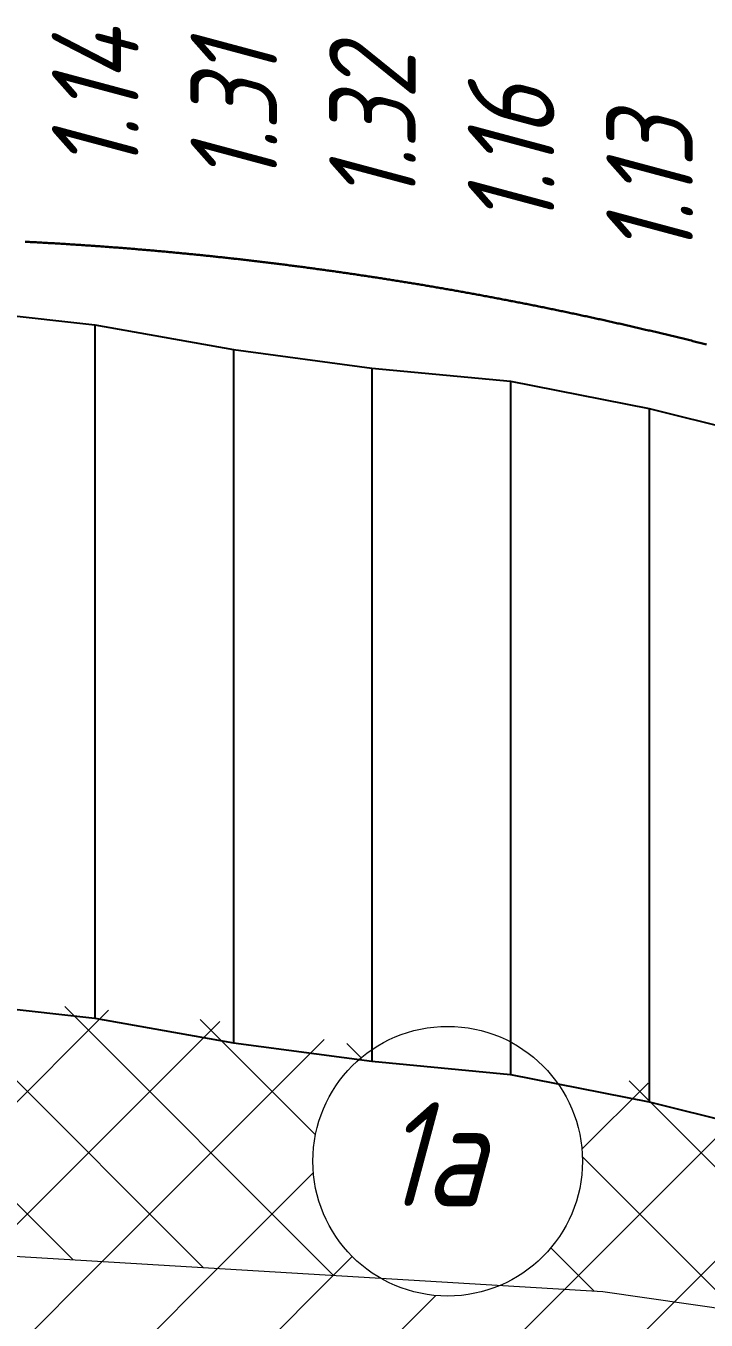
# Model space of a CAD drawing. Extents: x 2172 to 5772, y -842 to -248.
# Drawn here: x 5086.61 to 5106.24, y -411.98 to -374.64 of the extents above; entities that cross this region are included whole.
import ezdxf

# ---------------------------------------------------------------- set-up
doc = ezdxf.new("R2010")
doc.units = 0
doc.header["$MEASUREMENT"] = 0
doc.linetypes.add('CONTI', pattern=[0])
doc.layers.add('геология', color=7, linetype='CONTINUOUS', lineweight=20)
doc.layers.add('КРАСНЫЙ_ПРОФИЛЬ', color=1, linetype='CONTINUOUS', lineweight=30)
doc.layers.add('РАБОЧИЕ_ОТМЕТКИ', color=1, linetype='CONTINUOUS')
doc.layers.add('ЧЕРНЫЙ_ПРОФИЛЬ', color=7, linetype='CONTINUOUS')
doc.styles.add('ГОСТ', font='gost.TTF', dxfattribs={"oblique": 15, "height": 1})

msp = doc.modelspace()

# ---------------------------------------------------------------- hatches: boundary and pattern name
at = {"layer": 'геология', "linetype": 'Continuous'}
h = msp.add_hatch(dxfattribs=at)
h.set_pattern_fill('ANSI37', color=1, scale=20, style=0)
h.set_pattern_definition([(45, (2171.595959244836, -898.5895025117684), (-1.767766952966369, 1.767766952966369), []), (135, (2171.595959244836, -898.5895025117684), (-1.767766952966369, -1.767766952966369), [])])
edge = h.paths.add_edge_path()
edge.add_line((5058.396690140478, -409.7894640294323), (5040.595959244836, -408.3095025117684))
edge.add_line((5040.595959244836, -408.3095025117684), (5036.595959244836, -408.2895025117684))
edge.add_line((5036.595959244836, -408.2895025117684), (5032.595959244836, -408.1295025117684))
edge.add_line((5032.595959244836, -408.1295025117684), (5028.595959244836, -407.7995025117684))
edge.add_line((5028.595959244836, -407.7995025117684), (5024.595959244837, -407.5495025117684))
edge.add_line((5024.595959244837, -407.5495025117684), (5020.595959244836, -407.3495025117684))
edge.add_line((5020.595959244836, -407.3495025117684), (5016.595959244836, -407.1595025117683))
edge.add_line((5016.595959244836, -407.1595025117683), (5012.595959244836, -406.9795025117683))
edge.add_line((5012.595959244836, -406.9795025117683), (5010.635159244836, -406.9991105117683))
edge.add_line((5010.635159244836, -406.9991105117683), (5010.635159244837, -419.0091105117683))
edge.add_line((5010.635159244837, -419.0091105117683), (5057.492435457587, -411.9710213222543))
edge.add_arc((5061.368941911517, -412.2996465386931), 3.890410880645159, 139.817604054947, 175.1544188466942, ccw=False)
edge = h.paths.add_edge_path()
edge.add_line((5068.177639244836, -404.5725787117685), (5064.595959244837, -405.3695025117684))
edge.add_line((5064.595959244837, -405.3695025117684), (5060.595959244836, -406.2195025117685))
edge.add_line((5060.595959244836, -406.2195025117685), (5056.595959244836, -406.9695025117685))
edge.add_line((5056.595959244836, -406.9695025117685), (5052.595959244836, -407.6495025117683))
edge.add_line((5052.595959244836, -407.6495025117683), (5048.595959244836, -407.9795025117683))
edge.add_line((5048.595959244836, -407.9795025117683), (5044.595959244837, -408.1395025117683))
edge.add_line((5044.595959244837, -408.1395025117683), (5040.595959244836, -408.3095025117684))
edge.add_line((5040.595959244836, -408.3095025117684), (5058.396690140478, -409.7894640294323))
edge.add_arc((5061.368941911517, -412.2996465386928), 3.890410880644946, 30.677058547170816, 139.8176040549508, ccw=False)
edge.add_line((5064.714915567407, -410.314764397524), (5067.163759055895, -410.5183624490305))
edge.add_line((5067.163759055895, -410.5183624490305), (5068.177639244836, -410.3660749117685))
edge.add_line((5068.177639244836, -410.3660749117685), (5068.177639244836, -404.5725787117685))
edge = h.paths.add_edge_path()
edge.add_line((5096.595959244836, -404.1724596703848), (5096.595959244836, -404.1295025117684))
edge.add_line((5096.595959244836, -404.1295025117684), (5092.595959244836, -403.3995025117683))
edge.add_line((5092.595959244836, -403.3995025117683), (5088.595959244836, -402.9895025117685))
edge.add_line((5088.595959244836, -402.9895025117685), (5084.595959244837, -402.7195025117685))
edge.add_line((5084.595959244837, -402.7195025117685), (5080.595959244836, -402.7595025117685))
edge.add_line((5080.595959244836, -402.7595025117685), (5076.595959244836, -403.0995025117684))
edge.add_line((5076.595959244836, -403.0995025117684), (5072.595959244836, -403.6995025117685))
edge.add_line((5072.595959244836, -403.6995025117685), (5069.177639244836, -404.3660749117685))
edge.add_line((5069.177639244836, -404.3660749117685), (5070.177639244836, -404.3660749117685))
edge.add_line((5070.177639244836, -404.3660749117685), (5070.177639244836, -410.3660749117685))
edge.add_line((5070.177639244836, -410.3660749117685), (5084.646601800114, -410.0339557069424))
edge.add_line((5084.646601800114, -410.0339557069424), (5096.837560818369, -410.7626520906254))
edge.add_arc((5098.78008818305, -407.3919126676337), 3.890410880645512, 180.0000000000067, 240.0455323217281, ccw=False)
edge.add_arc((5098.78008818305, -407.3919126676349), 3.890410880645504, 124.15360269311739, 179.9999999999899, ccw=False)
edge = h.paths.add_edge_path()
edge.add_line((5120.595959244836, -408.8795025117684), (5116.595959244836, -407.7695025117685))
edge.add_line((5116.595959244836, -407.7695025117685), (5112.595959244836, -406.9295025117685))
edge.add_line((5112.595959244836, -406.9295025117685), (5108.595959244837, -406.0495025117684))
edge.add_line((5108.595959244837, -406.0495025117684), (5104.595959244837, -405.1395025117683))
edge.add_line((5104.595959244837, -405.1395025117683), (5101.692816277218, -404.8128989279114))
edge.add_arc((5098.78008818305, -407.3919126676358), 3.890410880645513, 2.3419488570652902e-11, 41.52260756068972, ccw=False)
edge.add_arc((5098.78008818305, -407.3919126676332), 3.890410880645504, 293.1130683004855, 359.99999999998573, ccw=False)
edge.add_line((5100.307256928618, -410.970047998054), (5103.261759278406, -411.1466489672353))
edge.add_line((5103.261759278406, -411.1466489672353), (5128.302999244836, -414.7581777117682))
edge.add_line((5128.302999244836, -414.7581777117682), (5128.302999244836, -411.7581777117682))
edge.add_line((5128.302999244836, -411.7581777117682), (5129.302999244836, -411.7581777117682))
edge.add_line((5129.302999244836, -411.7581777117682), (5128.595959244836, -411.4895025117683))
edge.add_line((5128.595959244836, -411.4895025117683), (5124.595959244838, -410.1195025117684))
edge.add_line((5124.595959244838, -410.1195025117684), (5120.595959244836, -408.8795025117684))
h.paths.add_polyline_path([(5156.595959244836, -423.4795025117683), (5152.595959244836, -421.7995025117684), (5148.595959244836, -419.9995025117685), (5144.595959244838, -417.9995025117685), (5140.595959244836, -416.1595025117683), (5136.595959244836, -414.4895025117685), (5132.595959244836, -413.0095025117685), (5130.302999244836, -412.1381777117683), (5130.302999244836, -414.7581777117682), (5155.471857534218, -426.352627021181), (5189.090599244836, -430.0568991117682), (5189.090599244836, -428.0568991117682), (5190.090599244836, -428.0568991117682), (5188.595959244836, -427.6795025117683), (5184.595959244837, -426.8095025117684), (5180.595959244836, -426.4795025117683), (5176.595959244836, -425.9995025117687), (5172.595959244836, -425.5095025117685), (5168.595959244836, -425.1195025117684), (5164.595959244837, -424.5895025117684), (5160.595959244836, -424.0895025117684)])
h.paths.add_polyline_path([(5224.595959244837, -435.2495025117685), (5220.595959244836, -434.7695025117685), (5216.595959244836, -434.3495025117684), (5212.595959244836, -433.5395025117682), (5208.595959244836, -432.8095025117684), (5204.595959244837, -432.0295025117684), (5200.595959244836, -430.6395025117683), (5196.595959244836, -429.6795025117683), (5192.595959244836, -428.6895025117683), (5191.090599244836, -428.3093991117682), (5191.090599244836, -430.0568991117684), (5216.700980203024, -436.8754497244704), (5250.300359244837, -441.9431815117684), (5250.300359244837, -438.8456815117684), (5248.595959244838, -438.6795025117685), (5244.595959244836, -438.2995025117684), (5240.595959244836, -437.8895025117683), (5236.595959244836, -437.3095025117684), (5232.595959244836, -436.5595025117684), (5228.595959244836, -435.8695025117684)])
h.paths.add_polyline_path([(5280.595959244836, -442.8695025117684), (5276.595959244836, -441.7795025117684), (5272.595959244836, -441.5695025117684), (5268.595959244836, -440.6595025117683), (5264.595959244837, -439.9795025117683), (5260.595959244836, -439.6795025117683), (5256.595959244836, -439.3095025117684), (5252.595959244836, -439.0695025117684), (5252.300359244837, -439.0406815117685), (5252.300359244837, -441.9431815117684), (5266.284599420915, -443.5188251297736), (5276.572235125472, -445.3110873588453), (5292.595959244836, -446.6195025117684), (5288.595959244835, -445.3695025117684), (5284.595959244838, -444.0895025117684)])
h.paths.add_polyline_path([(5310.156919244836, -445.8480401117686), (5308.595959244836, -445.9495025117685), (5304.595959244837, -446.7995025117684), (5300.595959244836, -447.3195025117684), (5296.595959244836, -447.0395025117684), (5292.595959244836, -446.6195025117684), (5276.572235125472, -445.3110873588453), (5290.186404253478, -449.8922064381045), (5310.156919244836, -452.781103746722)])
edge = h.paths.add_edge_path()
edge.add_line((5325.392251094563, -447.904779422465), (5324.595959244837, -447.7495025117682))
edge.add_line((5324.595959244837, -447.7495025117682), (5320.595959244837, -446.9195025117685))
edge.add_line((5320.595959244837, -446.9195025117685), (5316.595959244836, -446.1095025117684))
edge.add_line((5316.595959244836, -446.1095025117684), (5312.595959244836, -445.6895025117683))
edge.add_line((5312.595959244836, -445.6895025117683), (5311.156919244835, -445.7830401117685))
edge.add_line((5311.156919244835, -445.7830401117685), (5312.156919244836, -445.7830401117685))
edge.add_line((5312.156919244836, -445.7830401117685), (5312.156919244837, -452.7830401117685))
edge.add_line((5312.156919244837, -452.7830401117685), (5323.717355790037, -453.9448675485653))
edge.add_arc((5326.776047690384, -451.5407667438994), 3.890410880645485, 180.0000000000075, 218.1669875543649, ccw=False)
edge.add_arc((5326.776047690383, -451.5407667438998), 3.890410880644595, 110.8359964436944, 180.0000000000008, ccw=False)
edge = h.paths.add_edge_path()
edge.add_line((5330.595959244836, -448.9245025117684), (5329.427377832629, -448.6937076828574))
edge.add_arc((5326.776047690385, -451.5407667439005), 3.890410880644618, 9.208633855450898e-12, 47.03872575160318, ccw=False)
edge.add_arc((5326.776047690383, -451.5407667438985), 3.890410880646414, 310.3550655143564, 359.9999999999799, ccw=False)
edge.add_line((5329.295176121216, -454.5054402114529), (5333.371840846519, -454.9151462731538))
edge.add_line((5333.371840846519, -454.9151462731538), (5349.903842789166, -456.3307018919336))
edge.add_line((5349.903842789166, -456.3307018919336), (5330.595959244836, -448.9245025117684))
h.paths.add_polyline_path([(5370.481167546488, -452.3753193851779), (5368.773330323819, -452.5098232118926), (5364.595959244837, -453.6495025117683), (5360.595959244837, -453.5795025117684), (5356.595959244836, -453.5295025117684), (5352.595959244836, -453.3395025117684), (5348.595959244839, -452.6095025117688), (5344.595959244837, -451.8695025117684), (5340.595959244836, -450.8895025117683), (5336.595959244836, -450.0195025117685), (5332.595959244836, -449.3195025117684), (5330.595959244836, -448.9245025117682), (5349.903842789166, -456.3307018919336), (5370.310419244836, -457.0316288117683)])
h.paths.add_polyline_path([(5367.242076372622, -456.0125746363692), (5368.242076372622, -454.0125746363692), (5369.242076372622, -456.0125746363692)], flags=16)
edge = h.paths.add_edge_path()
edge.add_line((5412.595959244836, -454.6795025117683), (5408.595959244836, -453.1595025117683))
edge.add_line((5408.595959244836, -453.1595025117683), (5404.595959244837, -451.9695025117685))
edge.add_line((5404.595959244837, -451.9695025117685), (5400.595959244836, -451.3195025117684))
edge.add_line((5400.595959244836, -451.3195025117684), (5396.595959244836, -451.0895025117684))
edge.add_line((5396.595959244836, -451.0895025117684), (5392.531903520449, -450.8153896090559))
edge.add_line((5392.531903520449, -450.8153896090559), (5388.511783428488, -451.1675507841042))
edge.add_line((5388.511783428488, -451.1675507841042), (5384.595959244836, -451.5735080425234))
edge.add_line((5384.595959244836, -451.5735080425234), (5380.595959244836, -451.8790167309834))
edge.add_line((5380.595959244836, -451.8790167309834), (5376.57543407816, -452.0439426734697))
edge.add_line((5376.57543407816, -452.0439426734697), (5372.663382993177, -452.2059725523189))
edge.add_line((5372.663382993177, -452.2059725523189), (5371.253937193013, -452.3144585061392))
edge.add_line((5371.253937193013, -452.3144585061392), (5372.310419244836, -453.0316288117683))
edge.add_line((5372.310419244836, -453.0316288117683), (5372.310419244836, -457.0316288117683))
edge.add_line((5372.310419244836, -457.0316288117683), (5387.327741670049, -459.4222360694553))
edge.add_line((5387.327741670049, -459.4222360694553), (5402.013333393354, -459.9923002365799))
edge.add_line((5402.013333393354, -459.9923002365799), (5414.482764041291, -460.8090655173723))
edge.add_arc((5415.199780988138, -464.6328311375643), 3.890410880643143, 71.88426166119922, 100.62053671463951, ccw=False)
edge.add_line((5416.409455664561, -460.9352665340116), (5430.595959244836, -461.8645025117685))
edge.add_line((5430.595959244836, -461.8645025117685), (5428.595959244825, -460.7195025117658))
edge.add_line((5428.595959244825, -460.7195025117658), (5424.595959244837, -458.4495025117685))
edge.add_line((5424.595959244837, -458.4495025117685), (5420.595959244839, -457.169502511769))
edge.add_line((5420.595959244839, -457.169502511769), (5416.595959244838, -455.9095025117686))
edge.add_line((5416.595959244838, -455.9095025117686), (5412.595959244836, -454.6795025117683))
edge = h.paths.add_edge_path(flags=16)
edge.add_arc((5397.268552293115, -455.3003306745418), 3.890410880645504, 0, 360)
h.paths.add_polyline_path([(5252.976433133171, -446.1734890061177), (5261.500655154765, -446.1734890061177), (5261.500655154765, -441.6702724228439), (5252.976433133171, -441.6702724228439)], flags=17)
h.paths.add_polyline_path([(5252.976433133171, -442.4769110752247), (5261.500655154765, -442.4769110752247), (5261.500655154765, -437.9736944919509), (5252.976433133171, -437.9736944919509)])
h.paths.add_polyline_path([(5312.83299313317, -453.5306532028148), (5321.571654039682, -453.5306532028148), (5321.571654039682, -449.027436619541), (5312.83299313317, -449.027436619541)], flags=17)
h.paths.add_polyline_path([(5357.94919026795, -456.5185429757908), (5366.473412289544, -456.5185429757908), (5366.473412289544, -452.0153263925172), (5357.94919026795, -452.0153263925172)], flags=16)
h.paths.add_polyline_path([(5394.624025188547, -457.3569207134774), (5399.94353505514, -457.3569207134774), (5399.94353505514, -452.8472709636562), (5394.624025188547, -452.8472709636562)], flags=0)
h.paths.add_polyline_path([(5372.98649313317, -457.5363943900147), (5381.725154039683, -457.5363943900147), (5381.725154039683, -453.0331778067412), (5372.951737169557, -453.0873754201893)], flags=17)
h = msp.add_hatch(dxfattribs=at)
h.set_pattern_fill('ANSI31', scale=20, angle=135, style=0)
h.set_pattern_definition([(180, (2171.595959244836, -898.5895025117684), (-4.440892098500626e-16, -2.5), [])])
h.paths.add_polyline_path([(5310.156919244836, -452.781103746722), (5290.186404253478, -449.8922064381045), (5252.300359244837, -443.9431815117682), (5252.300359244837, -458.9431815117684), (5310.156919244836, -465.7830401117685)])
h.paths.add_polyline_path([(5291.991579873484, -455.9359448366372, -1), (5284.210758112195, -455.9359448366372, -1)], flags=16)
h.paths.add_polyline_path([(5307.088576372622, -461.9199878369486), (5309.088576372622, -461.9199878369486), (5309.088576372622, -463.9199878369486), (5307.088576372622, -463.9199878369486)], flags=16)
h.paths.add_polyline_path([(5250.300359244837, -443.9431815117684), (5191.090599244837, -438.0568991117682), (5191.090599244837, -448.0568991117682), (5250.300359244837, -458.9431815117684)])
h.paths.add_polyline_path([(5224.996191447237, -448.1820659736293, -1), (5232.777013208527, -448.1820659736293, -1)], flags=16)
h.paths.add_polyline_path([(5189.090599244836, -438.0568991117682), (5161.950517388215, -432.0496839394903, -0.3510603084739508), (5164.990710801752, -435.8460541899881, -1), (5157.209889040463, -435.8460541899881, -0.4043830607446282), (5160.969296834391, -431.9578495899818), (5160.973690751684, -431.7599667409597), (5153.370026211896, -430.057085309702), (5130.302999244836, -423.7581777117684), (5130.302999244837, -431.7581777117682), (5189.090599244836, -448.0568991117682)])
h.paths.add_polyline_path([(5182.282802189497, -440.1028071190215, -1), (5174.501980428207, -440.1028071190215, -1)], flags=16)
h.paths.add_polyline_path([(5128.302999244836, -423.7581777117682), (5070.177639244836, -412.3660749117685), (5070.177639244837, -424.3660749117685), (5128.302999244836, -431.7581777117682)])
h.paths.add_polyline_path([(5116.904716833997, -425.3209879476242, -1), (5109.123895072707, -425.3209879476242, -1)], flags=16)
h.paths.add_polyline_path([(5068.177639244836, -412.3660749117685), (5065.2450635025, -412.6327804939701, -0.837483812548079), (5057.616511493904, -413.3265656110723), (5034.426266669357, -415.435622048401), (5010.635159244837, -419.0091105117683), (5010.635159244837, -427.0091105117683), (5068.177639244836, -424.3660749117685)])
h.paths.add_polyline_path([(5057.478531030872, -420.3009172689431, -1), (5065.259352792162, -420.3009172689431, -1)], flags=16)
h.paths.add_polyline_path([(5008.635159244836, -419.0091105117685), (4950.699679244837, -423.3319095117683), (4950.699679244837, -432.3319095117683), (5008.635159244836, -427.0091105117685)])
h.paths.add_polyline_path([(4983.026311518835, -424.8309846913321, -1), (4990.807133280125, -424.8309846913321, -1)], flags=16)
h.paths.add_polyline_path([(4948.699679244836, -423.3319095117683), (4945.981876054391, -422.9490056026473), (4890.944279244837, -421.0501769117684), (4890.944279244837, -430.0501769117684), (4948.699679244836, -432.3319095117683)])
h.paths.add_polyline_path([(4945.864647685123, -427.51756072289, -1), (4938.083825923834, -427.51756072289, -1)], flags=16)
h.paths.add_polyline_path([(4858.676179914934, -420.3907550012741, -0.414213562373097), (4862.566590795579, -416.5003441206293), (4862.652549904079, -415.9719053729673), (4838.484895332382, -411.3039008160827), (4830.990959244837, -410.9939150117682), (4830.990959244837, -427.9939150117682), (4881.269830102282, -429.7778771129765, -0.3499111427823315), (4878.245171030872, -425.985019268943, -1), (4886.025992792162, -425.985019268943, -0.3699419881862892), (4882.730343626012, -429.8296981012008), (4888.944279244836, -430.0501769117684), (4888.944279244836, -421.0501769117684), (4862.652549904079, -415.9719053729673), (4862.566590795579, -416.5003441206293, -0.414213562373097), (4866.457001676225, -420.3907550012741, -1)])
h.paths.add_polyline_path([(4828.990959244837, -410.9939150117684), (4812.718481021848, -410.529519602715), (4792.985920931374, -410.6141965875872), (4770.480599244836, -409.9113317117683), (4770.480599244837, -425.9113317117683), (4828.990959244837, -427.9939150117684)])
h.paths.add_polyline_path([(4768.480599244836, -409.9113317117683), (4736.595959244836, -412.3900813197793), (4736.595959244836, -422.5150702190945), (4768.480599244836, -425.9113317117683)])
h.paths.add_polyline_path([(4748.756288360958, -417.4166651440505, -1), (4740.975466599669, -417.4166651440505, -1)], flags=16)
h.paths.add_polyline_path([(5297.795154170737, -464.4264922735824), (5307.607656283524, -464.4264922735824), (5307.607656283524, -459.9200591070348), (5297.795154170737, -459.9200591070348)], flags=25)
h.paths.add_polyline_path([(5286.11538442424, -457.9850295146007), (5290.350828747479, -457.9850295146007), (5290.350828747479, -453.4818129313269), (5286.11538442424, -453.4818129313269)], flags=8)
h.paths.add_polyline_path([(5252.976433133171, -446.1734890061177), (5261.500655154765, -446.1734890061177), (5261.500655154765, -441.6702724228439), (5252.976433133171, -441.6702724228439)], flags=9)
h.paths.add_polyline_path([(5252.975897035958, -459.6766435375937), (5261.716204724155, -459.6766435375937), (5261.716204724155, -455.1702103710461), (5252.975897035958, -455.1702103710461)], flags=25)
h.paths.add_polyline_path([(5226.900817759283, -450.2311506515928), (5231.136262082522, -450.2311506515928), (5231.136262082522, -445.727934068319), (5226.900817759283, -445.727934068319)], flags=8)
h.paths.add_polyline_path([(5191.766137035958, -448.7903611375937), (5200.506444724155, -448.7903611375937), (5200.506444724155, -444.2839279710461), (5191.766137035958, -444.2839279710461)], flags=25)
h.paths.add_polyline_path([(5176.406606740253, -442.1518917969852), (5180.642051063492, -442.1518917969852), (5180.642051063492, -437.6486752137112), (5176.406606740253, -437.6486752137112)], flags=8)
h.paths.add_polyline_path([(5130.978537035959, -432.4916397375935), (5139.718844724155, -432.4916397375935), (5139.718844724155, -427.9852065710459), (5130.978537035959, -427.9852065710459)], flags=24)
h.paths.add_polyline_path([(5125.826969842585, -436.478465613666), (5135.20894740385, -436.478465613666), (5135.20894740385, -431.9752490303922), (5125.826969842585, -431.9752490303922)], flags=9)
h.paths.add_polyline_path([(5111.028521384753, -427.3700726255877), (5115.263965707991, -427.3700726255877), (5115.263965707991, -422.8668560423139), (5111.028521384753, -422.8668560423139)], flags=8)
h.paths.add_polyline_path([(5070.85371313317, -414.1372332548276), (5079.592374039683, -414.1372332548276), (5079.592374039683, -409.634016671554), (5070.85371313317, -409.634016671554)], flags=9)
h.paths.add_polyline_path([(5070.853177035959, -425.0995369375937), (5079.593484724155, -425.0995369375937), (5079.593484724155, -420.5931037710463), (5070.853177035959, -420.5931037710463)], flags=25)
h.paths.add_polyline_path([(5059.383157342918, -422.3500019469066), (5063.618601666156, -422.3500019469066), (5063.618601666156, -417.846785363633), (5059.383157342918, -417.846785363633)], flags=8)
h.paths.add_polyline_path([(5011.310697035959, -427.7425725375938), (5020.051004724155, -427.7425725375938), (5020.051004724155, -423.2361393710462), (5011.310697035959, -423.2361393710462)], flags=9)
h.paths.add_polyline_path([(5011.310697035959, -419.7043469398732), (5019.407688069403, -419.7043469398732), (5019.407688069403, -415.1979137733256), (5011.310697035959, -415.1979137733256)], flags=24)
h.paths.add_polyline_path([(4984.930937830881, -426.8800693692956), (4989.16638215412, -426.8800693692956), (4989.16638215412, -422.3768527860218), (4984.930937830881, -422.3768527860218)], flags=8)
h.paths.add_polyline_path([(4951.375217035958, -433.0653715375936), (4960.115524724155, -433.0653715375936), (4960.115524724155, -428.5589383710462), (4951.375217035958, -428.5589383710462)], flags=9)
h.paths.add_polyline_path([(4951.37575313317, -424.2634944393392), (4958.827780730177, -424.2634944393392), (4958.827780730177, -419.7602778560654), (4951.37575313317, -419.7602778560654)], flags=24)
h.paths.add_polyline_path([(4939.988452235879, -429.5666454008535), (4944.223896559118, -429.5666454008535), (4944.223896559118, -425.0634288175797), (4939.988452235879, -425.0634288175797)], flags=8)
h.paths.add_polyline_path([(4891.619817035958, -430.7836389375937), (4900.360124724155, -430.7836389375937), (4900.360124724155, -426.2772057710461), (4891.619817035958, -426.2772057710461)], flags=25)
h.paths.add_polyline_path([(4831.666497035958, -428.7273770375937), (4840.406804724155, -428.7273770375937), (4840.406804724155, -424.2209438710461), (4831.666497035958, -424.2209438710461)], flags=25)
h.paths.add_polyline_path([(4771.156673133171, -410.8249776153507), (4779.895334039684, -410.8249776153507), (4779.895334039684, -406.3217610320767), (4771.156673133171, -406.3217610320767)], flags=9)
h.paths.add_polyline_path([(4771.156137035959, -426.6447937375938), (4779.896444724156, -426.6447937375938), (4779.896444724156, -422.1383605710462), (4771.156137035959, -422.1383605710462)], flags=25)
h.paths.add_polyline_path([(4742.880092911715, -419.465749822014), (4747.115537234953, -419.465749822014), (4747.115537234953, -414.9625332387404), (4742.880092911715, -414.9625332387404)], flags=8)
h = msp.add_hatch(dxfattribs=at)
h.set_pattern_fill('ANSI31', scale=20, style=0)
h.set_pattern_definition([(45, (2171.595959244836, -898.5895025117684), (-1.767766952966369, 1.767766952966369), [])])
h.paths.add_polyline_path([(4867.001073032658, -412.9385614434336), (4862.381290177074, -412.4939953739236), (4846.624582647581, -411.6405980456552), (4838.484895332382, -411.3039008160827), (4888.944279244836, -421.0501769117684), (4888.944279244836, -415.0501769117684), (4887.875936372622, -414.9473692676784), (4887.875936372622, -416.8918239914394), (4885.875936372622, -416.8918239914394), (4885.875936372622, -414.8918239914394), (4887.298728320822, -414.8918239914394), (4873.216980371933, -413.5367240802166, -0.502683321879172)])
h.paths.add_polyline_path([(4912.581497970017, -418.2433170599329), (4890.944279244836, -415.0501769117684), (4890.944279244837, -421.0501769117684), (4945.981876054391, -422.9490056026473)])
h.paths.add_polyline_path([(5057.478531030872, -412.2996465386927, -0.02114598730807921), (5057.492435457587, -411.9710213222543), (5034.426266669357, -415.435622048401), (5057.616511493904, -413.3265656110723, -0.06688124999182779)])
h.paths.add_polyline_path([(5068.177639244836, -410.3660749117685), (5064.977850260326, -410.8466918421755, -0.09598003439773035), (5065.259352792162, -412.2996465386927, -0.02143690686872305), (5065.2450635025, -412.6327804939701), (5068.177639244836, -412.3660749117685)])
h.paths.add_polyline_path([(5113.36023160996, -412.60620625295), (5103.261759278406, -411.1466489672353), (5100.307256928619, -410.970047998054, -0.2357797851337571), (5096.837560818369, -410.7626520906254), (5084.646601800114, -410.0339557069424), (5070.177639244836, -410.3660749117685), (5070.177639244836, -412.3660749117685), (5128.302999244836, -423.7581777117682), (5128.302999244836, -414.7581777117682), (5113.36023160996, -412.60620625295, -0.3728565845782448), (5116.695300754825, -416.4567766492344, -1), (5108.914478993535, -416.4567766492344, -0.456816409278775)])
h.paths.add_polyline_path([(5125.234656372621, -416.5998247914392), (5127.234656372621, -416.5998247914392), (5127.234656372621, -418.5998247914392), (5125.234656372621, -418.5998247914392)], flags=16)
h.paths.add_polyline_path([(5189.090599244836, -430.0568991117682), (5161.080037737479, -426.970562861396), (5160.973690751684, -431.7599667409597), (5189.090599244836, -438.0568991117682)])
h.paths.add_polyline_path([(5186.022256372622, -432.8985461914392), (5188.022256372622, -432.8985461914392), (5188.022256372622, -434.8985461914392), (5186.022256372622, -434.8985461914392)], flags=16)
h.paths.add_polyline_path([(5155.471857534218, -426.352627021181), (5130.302999244836, -414.7581777117682), (5130.302999244836, -423.7581777117684), (5153.370026211896, -430.057085309702), (5160.973690751684, -431.7599667409597), (5161.080037737479, -426.970562861396)])
h.paths.add_polyline_path([(5216.700980203024, -436.8754497244704), (5191.090599244836, -430.0568991117684), (5191.090599244837, -438.0568991117682), (5250.300359244837, -443.9431815117684), (5250.300359244837, -441.9431815117684)])
h.paths.add_polyline_path([(5276.572235125472, -445.3110873588453), (5266.284599420915, -443.5188251297736), (5252.300359244837, -441.9431815117684), (5252.300359244837, -443.9431815117684), (5290.186404253478, -449.8922064381045)])
h.paths.add_polyline_path([(5176.72937026795, -435.404514530861), (5185.68247005938, -435.404514530861), (5185.68247005938, -430.901297947587), (5176.72937026795, -430.901297947587)], flags=25)
h.paths.add_polyline_path([(5130.978537035959, -424.5977990653275), (5139.075528069402, -424.5977990653275), (5139.075528069402, -420.0913658987799), (5130.978537035959, -420.0913658987799)], flags=25)
h.paths.add_polyline_path([(5191.766137035958, -438.8143366090189), (5199.863128069403, -438.8143366090189), (5199.863128069403, -434.3079034424713), (5191.766137035958, -434.3079034424713)], flags=25)
h.paths.add_polyline_path([(5252.976433133171, -446.1734890061177), (5261.500655154765, -446.1734890061177), (5261.500655154765, -441.6702724228439), (5252.976433133171, -441.6702724228439)], flags=9)

# ---------------------------------------------------------------- linework, layer by layer
at = {"layer": 'геология', "color": 7, "linetype": 'Continuous'}
for p, q in [((5084.646601800114, -410.0339557069424), (5103.261759278406, -411.1466489672353)), ((5103.261759278406, -411.1466489672353), (5128.302999244836, -414.7581777117682))]:
    msp.add_line(p, q, dxfattribs=at)
msp.add_circle((5098.78008818305, -407.3919126676342), 3.890410880644855, dxfattribs=at)
at = {"layer": 'КРАСНЫЙ_ПРОФИЛЬ'}
msp.add_lwpolyline([(5086.583702720339, -380.8634911313054), (5086.623683932988, -380.8655032978263), (5086.663665145638, -380.8675318029893), (5086.703646358289, -380.8695766467943), (5086.74362757094, -380.8716378292413), (5086.783608783589, -380.8737153503293), (5086.823589996239, -380.8758092100593), (5086.86357120889, -380.8779194084314), (5086.903552421539, -380.8800459454453), (5086.94353363419, -380.8821888211003), (5086.98351484684, -380.8843480353974), (5087.023496059491, -380.8865235883372), (5087.06347727214, -380.8887154799183), (5087.103458484791, -380.8909237101402), (5087.14343969744, -380.8931482790053), (5087.183420910092, -380.8953891865112), (5087.22340212274, -380.8976464326593), (5087.263383335391, -380.8999200174494), (5087.303364548042, -380.9022099408812), (5087.343345760691, -380.9045162029552), (5087.383326973342, -380.9068388036703), (5087.423308185992, -380.9091777430274), (5087.463289398643, -380.9115330210263), (5087.503270611292, -380.9139046376674), (5087.543251823942, -380.9162925929504), (5087.583233036593, -380.9186968868744), (5087.623214249242, -380.9211175194403), (5087.663195461892, -380.9235544906483), (5087.703176674543, -380.9260078004984), (5087.743157887193, -380.9284774489902), (5087.783139099843, -380.9309634361234), (5087.823120312494, -380.9334657618983), (5087.863101525144, -380.9359844263154), (5087.903082737795, -380.9385194293743), (5087.943063950444, -380.9410707710754), (5087.983045163094, -380.9436384514174), (5088.023026375745, -380.9462224704023), (5088.063007588396, -380.9488228280284), (5088.102988801045, -380.9514395242963), (5088.142970013695, -380.9540725592053), (5088.182951226346, -380.9567219327573), (5088.222932438996, -380.9593876449503), (5088.262913651646, -380.9620696957854), (5088.302894864296, -380.9647680852622), (5088.342876076947, -380.9674828133814), (5088.382857289596, -380.9702138801413), (5088.422838502246, -380.9729612855433), (5088.462819714897, -380.9757250295872), (5088.502800927547, -380.9785051122733), (5088.542782140197, -380.9813015336013), (5088.582763352847, -380.9841142935713), (5088.595959244836, -380.9850462377483), (5088.622744565498, -380.9869433921824), (5088.662725778148, -380.9897888294354), (5088.702706990798, -380.9926506053303), (5088.742688203448, -380.9955287198673), (5088.782669416099, -380.9984231730452), (5088.822650628749, -381.0013339648654), (5088.862631841398, -381.0042610953283), (5088.902613054049, -381.0072045644324), (5088.942594266699, -381.0101643721773), (5088.982575479349, -381.0131405185653), (5089.022556691999, -381.0161330035944), (5089.062537904651, -381.0191418272652), (5089.1025191173, -381.0221669895782), (5089.142500329951, -381.0252084905333), (5089.1824815426, -381.0282663301305), (5089.22246275525, -381.0313405083684), (5089.262443967901, -381.0344310252483), (5089.302425180552, -381.0375378807703), (5089.342406393201, -381.0406610749344), (5089.382387605851, -381.0438006077393), (5089.422368818501, -381.0469564791874), (5089.462350031151, -381.0501286892763), (5089.502331243802, -381.0533172380074), (5089.542312456452, -381.0565221253803), (5089.582293669103, -381.0597433513944), (5089.622274881752, -381.0629809160514), (5089.662256094403, -381.0662348193493), (5089.702237307053, -381.0695050612894), (5089.742218519704, -381.0727916418714), (5089.782199732353, -381.0760945610953), (5089.822180945004, -381.0794138189603), (5089.862162157653, -381.0827494154673), (5089.902143370305, -381.0861013506164), (5089.942124582954, -381.0894696244072), (5089.982105795604, -381.0928542368404), (5090.022087008254, -381.0962551879143), (5090.062068220904, -381.0996724776303), (5090.102049433555, -381.1031061059884), (5090.142030646205, -381.1065560729883), (5090.182011858856, -381.1100223786302), (5090.221993071505, -381.1135050229134), (5090.261974284156, -381.1170040058394), (5090.301955496806, -381.1205193274063), (5090.341936709457, -381.1240509876152), (5090.381917922105, -381.1275989864653), (5090.421899134756, -381.1311633239584), (5090.461880347406, -381.1347440000923), (5090.501861560056, -381.1383410148683), (5090.541842772707, -381.1419543682864), (5090.581823985357, -381.1455840603462), (5090.621805198008, -381.1492300910472), (5090.661786410657, -381.1528924603913), (5090.701767623307, -381.1565711683763), (5090.741748835958, -381.1602662150033), (5090.781730048609, -381.1639776002712), (5090.821711261258, -381.1677053241824), (5090.861692473908, -381.1714493867344), (5090.901673686559, -381.1752097879285), (5090.941654899208, -381.1789865277642), (5090.981636111859, -381.1827796062423), (5091.021617324509, -381.1865890233623), (5091.06159853716, -381.1904147791233), (5091.101579749809, -381.1942568735262), (5091.141560962459, -381.1981153065713), (5091.18154217511, -381.2019900782584), (5091.22152338776, -381.2058811885872), (5091.26150460041, -381.2097886375573), (5091.30148581306, -381.2137124251694), (5091.341467025711, -381.2176525514233), (5091.381448238361, -381.2216090163192), (5091.421429451011, -381.2255818198564), (5091.461410663661, -381.2295709620364), (5091.501391876312, -381.2335764428574), (5091.541373088962, -381.2375982623203), (5091.581354301611, -381.2416364204253), (5091.621335514262, -381.2456909171713), (5091.661316726912, -381.2497617525603), (5091.701297939562, -381.2538489265903), (5091.741279152212, -381.2579524392622), (5091.781260364863, -381.2620722905763), (5091.821241577513, -381.2662084805324), (5091.861222790164, -381.2703610091294), (5091.901204002813, -381.2745298763682), (5091.941185215464, -381.2787150822494), (5091.981166428114, -381.2829166267725), (5092.021147640765, -381.2871345099375), (5092.061128853414, -381.2913687317434), (5092.101110066064, -381.2956192921913), (5092.141091278714, -381.2998861912813), (5092.181072491364, -381.3041694290132), (5092.221053704015, -381.3084690053872), (5092.261034916665, -381.3127849204025), (5092.301016129316, -381.3171171740603), (5092.340997341965, -381.3214657663593), (5092.380978554616, -381.3258306973003), (5092.420959767265, -381.3302119668824), (5092.460940979917, -381.3346095751074), (5092.500922192566, -381.3390235219733), (5092.540903405216, -381.3434538074814), (5092.580884617866, -381.3479004316314), (5092.595959244836, -381.3495812406404), (5092.620865830518, -381.3523633944233), (5092.660847043167, -381.3568426958564), (5092.700828255817, -381.3613383359325), (5092.740809468467, -381.3658503146494), (5092.780790681117, -381.3703786320084), (5092.820771893767, -381.3749232880093), (5092.860753106418, -381.3794842826514), (5092.900734319068, -381.3840616159353), (5092.940715531718, -381.3886552878623), (5092.980696744369, -381.3932652984292), (5093.020677957019, -381.3978916476394), (5093.06065916967, -381.4025343354913), (5093.100640382318, -381.4071933619844), (5093.140621594969, -381.4118687271193), (5093.180602807619, -381.4165604308964), (5093.220584020269, -381.4212684733152), (5093.26056523292, -381.4259928543763), (5093.30054644557, -381.4307335740782), (5093.340527658221, -381.4354906324222), (5093.38050887087, -381.4402640294084), (5093.420490083521, -381.4450537650364), (5093.460471296171, -381.4498598393063), (5093.500452508822, -381.4546822522173), (5093.540433721471, -381.4595210037703), (5093.580414934121, -381.4643760939653), (5093.620396146772, -381.4692475228023), (5093.660377359421, -381.4741352902813), (5093.700358572072, -381.4790393964013), (5093.740339784722, -381.4839598411634), (5093.780320997373, -381.4888966245674), (5093.820302210022, -381.4938497466133), (5093.860283422672, -381.4988192073013), (5093.900264635323, -381.5038050066303), (5093.940245847974, -381.5088071446014), (5093.980227060623, -381.5138256212144), (5094.020208273273, -381.5188604364694), (5094.060189485924, -381.5239115903664), (5094.100170698574, -381.5289790829042), (5094.140151911224, -381.5340629140853), (5094.180133123874, -381.5391630839072), (5094.220114336525, -381.5442795923714), (5094.260095549174, -381.5494124394763), (5094.300076761824, -381.5545616252243), (5094.340057974475, -381.5597271496133), (5094.380039187125, -381.5649090126444), (5094.420020399775, -381.5701072143172), (5094.460001612425, -381.5753217546323), (5094.499982825076, -381.5805526335882), (5094.539964037726, -381.5857998511874), (5094.579945250376, -381.5910634074273), (5094.619926463026, -381.5963433023094), (5094.659907675677, -381.6016395358324), (5094.699888888327, -381.6069521079983), (5094.739870100978, -381.6122810188053), (5094.779851313627, -381.6176262682543), (5094.819832526277, -381.6229878563454), (5094.859813738927, -381.6283657830784), (5094.899794951577, -381.6337600484524), (5094.939776164228, -381.6391706524691), (5094.979757376878, -381.6445975951274), (5095.019738589528, -381.6500408764273), (5095.059719802178, -381.6555004963693), (5095.099701014828, -381.6609764549523), (5095.139682227479, -381.6664687521784), (5095.17966344013, -381.6719773880454), (5095.219644652779, -381.6775023625542), (5095.259625865429, -381.6830436757043), (5095.299607078079, -381.6886013274973), (5095.339588290731, -381.6941753179312), (5095.37956950338, -381.6997656470085), (5095.41955071603, -381.7053723147262), (5095.45953192868, -381.7109953210852), (5095.49951314133, -381.7166346660874), (5095.53949435398, -381.7222903497304), (5095.579475566631, -381.7279623720165), (5095.619456779281, -381.7336507329433), (5095.659437991931, -381.7393554325113), (5095.699419204582, -381.7450764707223), (5095.739400417231, -381.7508138475744), (5095.779381629883, -381.7565675630694), (5095.819362842532, -381.7623376172053), (5095.859344055182, -381.7681240099832), (5095.899325267832, -381.7739267414022), (5095.939306480482, -381.7797458114644), (5095.979287693133, -381.7855812201674), (5096.019268905783, -381.7914329675123), (5096.059250118434, -381.7973010534993), (5096.099231331083, -381.8031854781273), (5096.139212543734, -381.8090862413983), (5096.179193756384, -381.8150033433103), (5096.219174969035, -381.8209367838645), (5096.259156181684, -381.8268865630603), (5096.299137394334, -381.8328526808982), (5096.339118606985, -381.8388351373774), (5096.379099819634, -381.8448339324993), (5096.419081032285, -381.8508490662623), (5096.459062244935, -381.8568805386674), (5096.499043457586, -381.8629283497135), (5096.539024670235, -381.8689924994023), (5096.579005882885, -381.8750729877324), (5096.595959244836, -381.8776562496603), (5096.618987095536, -381.8811698147042), (5096.658968308187, -381.8872829803183), (5096.698949520836, -381.8934124845744), (5096.738930733486, -381.8995583274714), (5096.778911946137, -381.9057205090114), (5096.818893158787, -381.9118990291922), (5096.858874371437, -381.9180938880154), (5096.898855584087, -381.9243050854793), (5096.938836796738, -381.9305326215863), (5096.978818009387, -381.9367764963345), (5097.018799222037, -381.9430367097252), (5097.058780434688, -381.9493132617563), (5097.098761647339, -381.9556061524304), (5097.138742859988, -381.9619153817464), (5097.178724072638, -381.9682409497034), (5097.218705285289, -381.9745828563023), (5097.258686497939, -381.9809411015433), (5097.298667710589, -381.9873156854262), (5097.338648923239, -381.9937066079513), (5097.37863013589, -382.0001138691173), (5097.41861134854, -382.0065374689252), (5097.458592561189, -382.0129774073753), (5097.49857377384, -382.0194336844675), (5097.53855498649, -382.0259063002013), (5097.57853619914, -382.0323952545764), (5097.61851741179, -382.0389005475934), (5097.658498624441, -382.0454221792522), (5097.698479837091, -382.0519601495535), (5097.738461049741, -382.0585144584963), (5097.778442262391, -382.0650851060802), (5097.818423475042, -382.0716720923062), (5097.858404687692, -382.0782754171744), (5097.898385900342, -382.0848950806844), (5097.938367112992, -382.0915310828364), (5097.978348325642, -382.0981834236293), (5098.018329538292, -382.1048521030652), (5098.058310750944, -382.1115371211422), (5098.098291963593, -382.1182384778604), (5098.138273176243, -382.1249561732213), (5098.178254388893, -382.1316902072244), (5098.218235601543, -382.1384405798683), (5098.258216814193, -382.1452072911543), (5098.298198026844, -382.1519903410824), (5098.338179239494, -382.1587897296522), (5098.378160452144, -382.1656054568632), (5098.418141664795, -382.1724375227163), (5098.458122877444, -382.1792859272114), (5098.498104090096, -382.1861506703483), (5098.538085302745, -382.1930317521274), (5098.578066515395, -382.1999291725483), (5098.618047728045, -382.2068429316103), (5098.658028940695, -382.2137730293143), (5098.698010153346, -382.2207194656603), (5098.737991365996, -382.2276822406484), (5098.777972578647, -382.2346613542773), (5098.817953791296, -382.2416568065482), (5098.857935003947, -382.2486685974623), (5098.897916216597, -382.2556967270173), (5098.937897429248, -382.2627411952135), (5098.977878641896, -382.2698020020523), (5099.017859854547, -382.2768791475323), (5099.057841067198, -382.2839726316543), (5099.097822279847, -382.2910824544183), (5099.137803492498, -382.2982086158243), (5099.177784705148, -382.3053511158723), (5099.217765917799, -382.3125099545614), (5099.257747130448, -382.3196851318924), (5099.297728343099, -382.3268766478654), (5099.337709555749, -382.3340845024804), (5099.3776907684, -382.3413086957373), (5099.417671981049, -382.3485492276354), (5099.457653193699, -382.3558060981754), (5099.49763440635, -382.3630793073573), (5099.537615619, -382.3703688551814), (5099.57759683165, -382.3776747416473), (5099.6175780443, -382.3849969667544), (5099.657559256951, -382.3923355305033), (5099.6975404696, -382.3996904328942), (5099.73752168225, -382.4070616739273), (5099.777502894901, -382.4144492536025), (5099.817484107552, -382.4218531719184), (5099.857465320201, -382.4292734288763), (5099.897446532851, -382.4367100244763), (5099.937427745502, -382.4441629587184), (5099.977408958152, -382.4516322316022), (5100.017390170802, -382.4591178431274), (5100.057371383452, -382.4666197932952), (5100.097352596103, -382.4741380821042), (5100.137333808753, -382.4816727095554), (5100.177315021402, -382.4892236756473), (5100.217296234053, -382.4967909803822), (5100.257277446703, -382.5043746237584), (5100.297258659353, -382.5119746057762), (5100.337239872003, -382.5195909264364), (5100.377221084654, -382.5272235857383), (5100.417202297304, -382.5348725836814), (5100.457183509954, -382.5425379202663), (5100.497164722604, -382.5502195954932), (5100.537145935255, -382.5579176093622), (5100.577127147905, -382.5656319618734), (5100.595959244836, -382.5692712648083), (5100.617108360555, -382.5733626530264), (5100.657089573205, -382.5811096828204), (5100.697070785855, -382.5888730512563), (5100.737051998505, -382.5966527583344), (5100.777033211155, -382.6044488040543), (5100.817014423806, -382.6122611884152), (5100.856995636456, -382.6200899114192), (5100.896976849106, -382.6279349730644), (5100.936958061756, -382.6357963733512), (5100.976939274407, -382.6436741122793), (5101.016920487057, -382.6515681898504), (5101.056901699707, -382.6594786060623), (5101.096882912357, -382.6674053609163), (5101.136864125007, -382.6753484544124), (5101.176845337657, -382.6833078865502), (5101.216826550309, -382.6912836573304), (5101.256807762958, -382.6992757667513), (5101.296788975608, -382.7072842148143), (5101.336770188258, -382.7153090015195), (5101.376751400908, -382.7233501268663), (5101.416732613559, -382.7314075908553), (5101.456713826209, -382.7394813934852), (5101.49669503886, -382.7475715347573), (5101.536676251509, -382.7556780146713), (5101.57665746416, -382.7638008332274), (5101.61663867681, -382.7719399904254), (5101.656619889461, -382.7800954862644), (5101.69660110211, -382.7882673207455), (5101.73658231476, -382.7964554938683), (5101.77656352741, -382.8046600056334), (5101.81654474006, -382.8128808560402), (5101.856525952711, -382.8211180450883), (5101.896507165361, -382.8293715727782), (5101.936488378012, -382.8376414391114), (5101.976469590661, -382.8459276440842), (5102.016450803312, -382.8542301877003), (5102.056432015962, -382.8625490699583), (5102.096413228613, -382.8708842908572), (5102.136394441262, -382.8792358503983), (5102.176375653912, -382.8876037485813), (5102.216356866563, -382.8959879854053), (5102.256338079212, -382.9043885608723), (5102.296319291863, -382.9128054749804), (5102.336300504513, -382.9212387277303), (5102.376281717164, -382.9296883191223), (5102.416262929813, -382.9381542491562), (5102.456244142463, -382.9466365178314), (5102.496225355114, -382.9551351251494), (5102.536206567765, -382.9636500711083), (5102.576187780414, -382.9721813557094), (5102.616168993064, -382.9807289789512), (5102.656150205715, -382.9892929408363), (5102.696131418365, -382.9978732413624), (5102.736112631015, -383.0064698805304), (5102.776093843665, -383.0150828583403), (5102.816075056316, -383.0237121747923), (5102.856056268966, -383.0323578298862), (5102.896037481615, -383.0410198236214), (5102.936018694266, -383.0496981559984), (5102.975999906917, -383.0583928270173), (5103.015981119566, -383.0671038366784), (5103.055962332216, -383.0758311849804), (5103.095943544867, -383.0845748719253), (5103.135924757517, -383.0933348975113), (5103.175905970167, -383.1021112617393), (5103.215887182817, -383.1109039646094), (5103.255868395468, -383.1197130061203), (5103.295849608118, -383.1285383862742), (5103.335830820768, -383.1373801050693), (5103.375812033418, -383.1462381625063), (5103.415793246068, -383.1551125585843), (5103.455774458718, -383.1640032933053), (5103.495755671368, -383.1729103666673), (5103.535736884019, -383.1818337786722), (5103.575718096669, -383.1907735293184), (5103.615699309319, -383.1997296186053), (5103.655680521969, -383.2087020465353), (5103.69566173462, -383.2176908131073), (5103.73564294727, -383.2266959183203), (5103.77562415992, -383.2357173621754), (5103.81560537257, -383.2447551446724), (5103.85558658522, -383.2538092658103), (5103.89556779787, -383.2628797255913), (5103.935549010522, -383.2719665240134), (5103.975530223171, -383.2810696610773), (5104.015511435821, -383.2901891367833), (5104.055492648471, -383.2993249511303), (5104.095473861121, -383.3084771041204), (5104.135455073771, -383.3176455957514), (5104.175436286422, -383.3268304260243), (5104.215417499073, -383.3360315949394), (5104.255398711722, -383.3452491024964), (5104.295379924373, -383.3544829486943), (5104.335361137022, -383.3637331335353), (5104.375342349674, -383.3729996570173), (5104.415323562323, -383.3822825191414), (5104.455304774973, -383.3915817199063), (5104.495285987623, -383.4008972593142), (5104.535267200273, -383.4102291373633), (5104.575248412924, -383.4195773540544), (5104.595959244836, -383.4244262860834), (5104.615229625574, -383.4289419093873), (5104.655210838225, -383.4383228033623), (5104.695192050874, -383.4477200359784), (5104.735173263525, -383.4571336072372), (5104.775154476175, -383.4665635171373), (5104.815135688826, -383.4760097656792), (5104.855116901475, -383.4854723528624), (5104.895098114125, -383.4949512786884), (5104.935079326776, -383.5044465431554), (5104.975060539425, -383.5139581462654), (5105.015041752076, -383.5234860880164), (5105.055022964726, -383.5330303684084), (5105.095004177377, -383.5425909874434), (5105.134985390026, -383.5521679451192), (5105.174966602677, -383.5617612414374), (5105.214947815327, -383.5713708763974), (5105.254929027978, -383.5809968499993), (5105.294910240627, -383.5906391622434), (5105.334891453277, -383.6002978131282), (5105.374872665928, -383.6099728026552), (5105.414853878578, -383.6196641308243), (5105.454835091228, -383.6293717976353), (5105.494816303878, -383.6390958030884), (5105.534797516529, -383.6488361471825), (5105.574778729178, -383.6585928299182), (5105.614759941828, -383.6683658512964), (5105.654741154479, -383.6781552113164), (5105.69472236713, -383.6879609099783), (5105.734703579779, -383.6977829472812), (5105.774684792429, -383.7076213232262), (5105.81466600508, -383.7174760378134), (5105.85464721773, -383.7273470910422), (5105.89462843038, -383.7372344829132), (5105.93460964303, -383.7471382134254), (5105.974590855681, -383.7570582825804), (5106.014572068331, -383.7669946903764), (5106.05455328098, -383.7769474368133), (5106.094534493631, -383.7869165218933), (5106.134515706281, -383.7969019456154), (5106.174496918932, -383.8069037079783), (5106.214478131581, -383.8169218089834), (5106.254459344232, -383.8269562486303)], dxfattribs=at)
at = {"layer": 'ЧЕРНЫЙ_ПРОФИЛЬ'}
for p, q in [((5084.595959244836, -382.8191359697244), (5088.595959244836, -383.2619573736495)), ((5088.595959244836, -383.2619573736495), (5088.595959244836, -403.2619573736495)), ((5088.595959244836, -383.2619573736495), (5092.595959244836, -383.9768123598853)), ((5092.595959244836, -383.9768123598853), (5092.595959244836, -403.9768123598853)), ((5092.595959244836, -383.9768123598853), (5096.595959244836, -384.5089498528994)), ((5096.595959244836, -384.5089498528994), (5096.595959244836, -404.5089498528994)), ((5096.595959244836, -384.5089498528994), (5100.595959244836, -384.8877160245514)), ((5100.595959244836, -384.8877160245514), (5100.595959244836, -404.8877160245514)), ((5100.595959244836, -384.8877160245514), (5104.595959244836, -385.6792228557854)), ((5104.595959244836, -385.6792228557854), (5104.595959244836, -405.6792228557854)), ((5104.595959244836, -385.6792228557854), (5108.595959244836, -386.6752184163133)), ((5084.595959244836, -402.8191359697244), (5088.595959244836, -403.2619573736495)), ((5088.595959244836, -403.2619573736495), (5092.595959244836, -403.9768123598853)), ((5092.595959244836, -403.9768123598853), (5096.595959244836, -404.5089498528994)), ((5096.595959244836, -404.5089498528994), (5100.595959244836, -404.8877160245514)), ((5100.595959244836, -404.8877160245514), (5104.595959244836, -405.6792228557854)), ((5104.595959244836, -405.6792228557854), (5108.595959244836, -406.6752184163133))]:
    msp.add_line(p, q, dxfattribs=at)

# ---------------------------------------------------------------- texts
at = {"layer": 'геология', "color": 7, "linetype": 'CONTI', "style": 'ГОСТ', "oblique": 15}
msp.add_text('1а', height=3, dxfattribs=at).set_placement((5096.888893131899, -408.6904612483854))
at = {"layer": 'РАБОЧИЕ_ОТМЕТКИ', "style": 'ГОСТ', "oblique": 15}
for s, p in [('1.14', (5089.862213665775, -378.8883932005833)), ('1.31', (5093.862213665775, -379.2529282034753)), ('1.32', (5097.862213665775, -379.7810032124953)), ('1.16', (5101.862213665775, -380.4726182276434)), ('1.13', (5105.862213665775, -381.3277732489184))]:
    msp.add_text(s, height=2.5, rotation=90, dxfattribs=at).set_placement(p)

doc.saveas('drawing.dxf')
